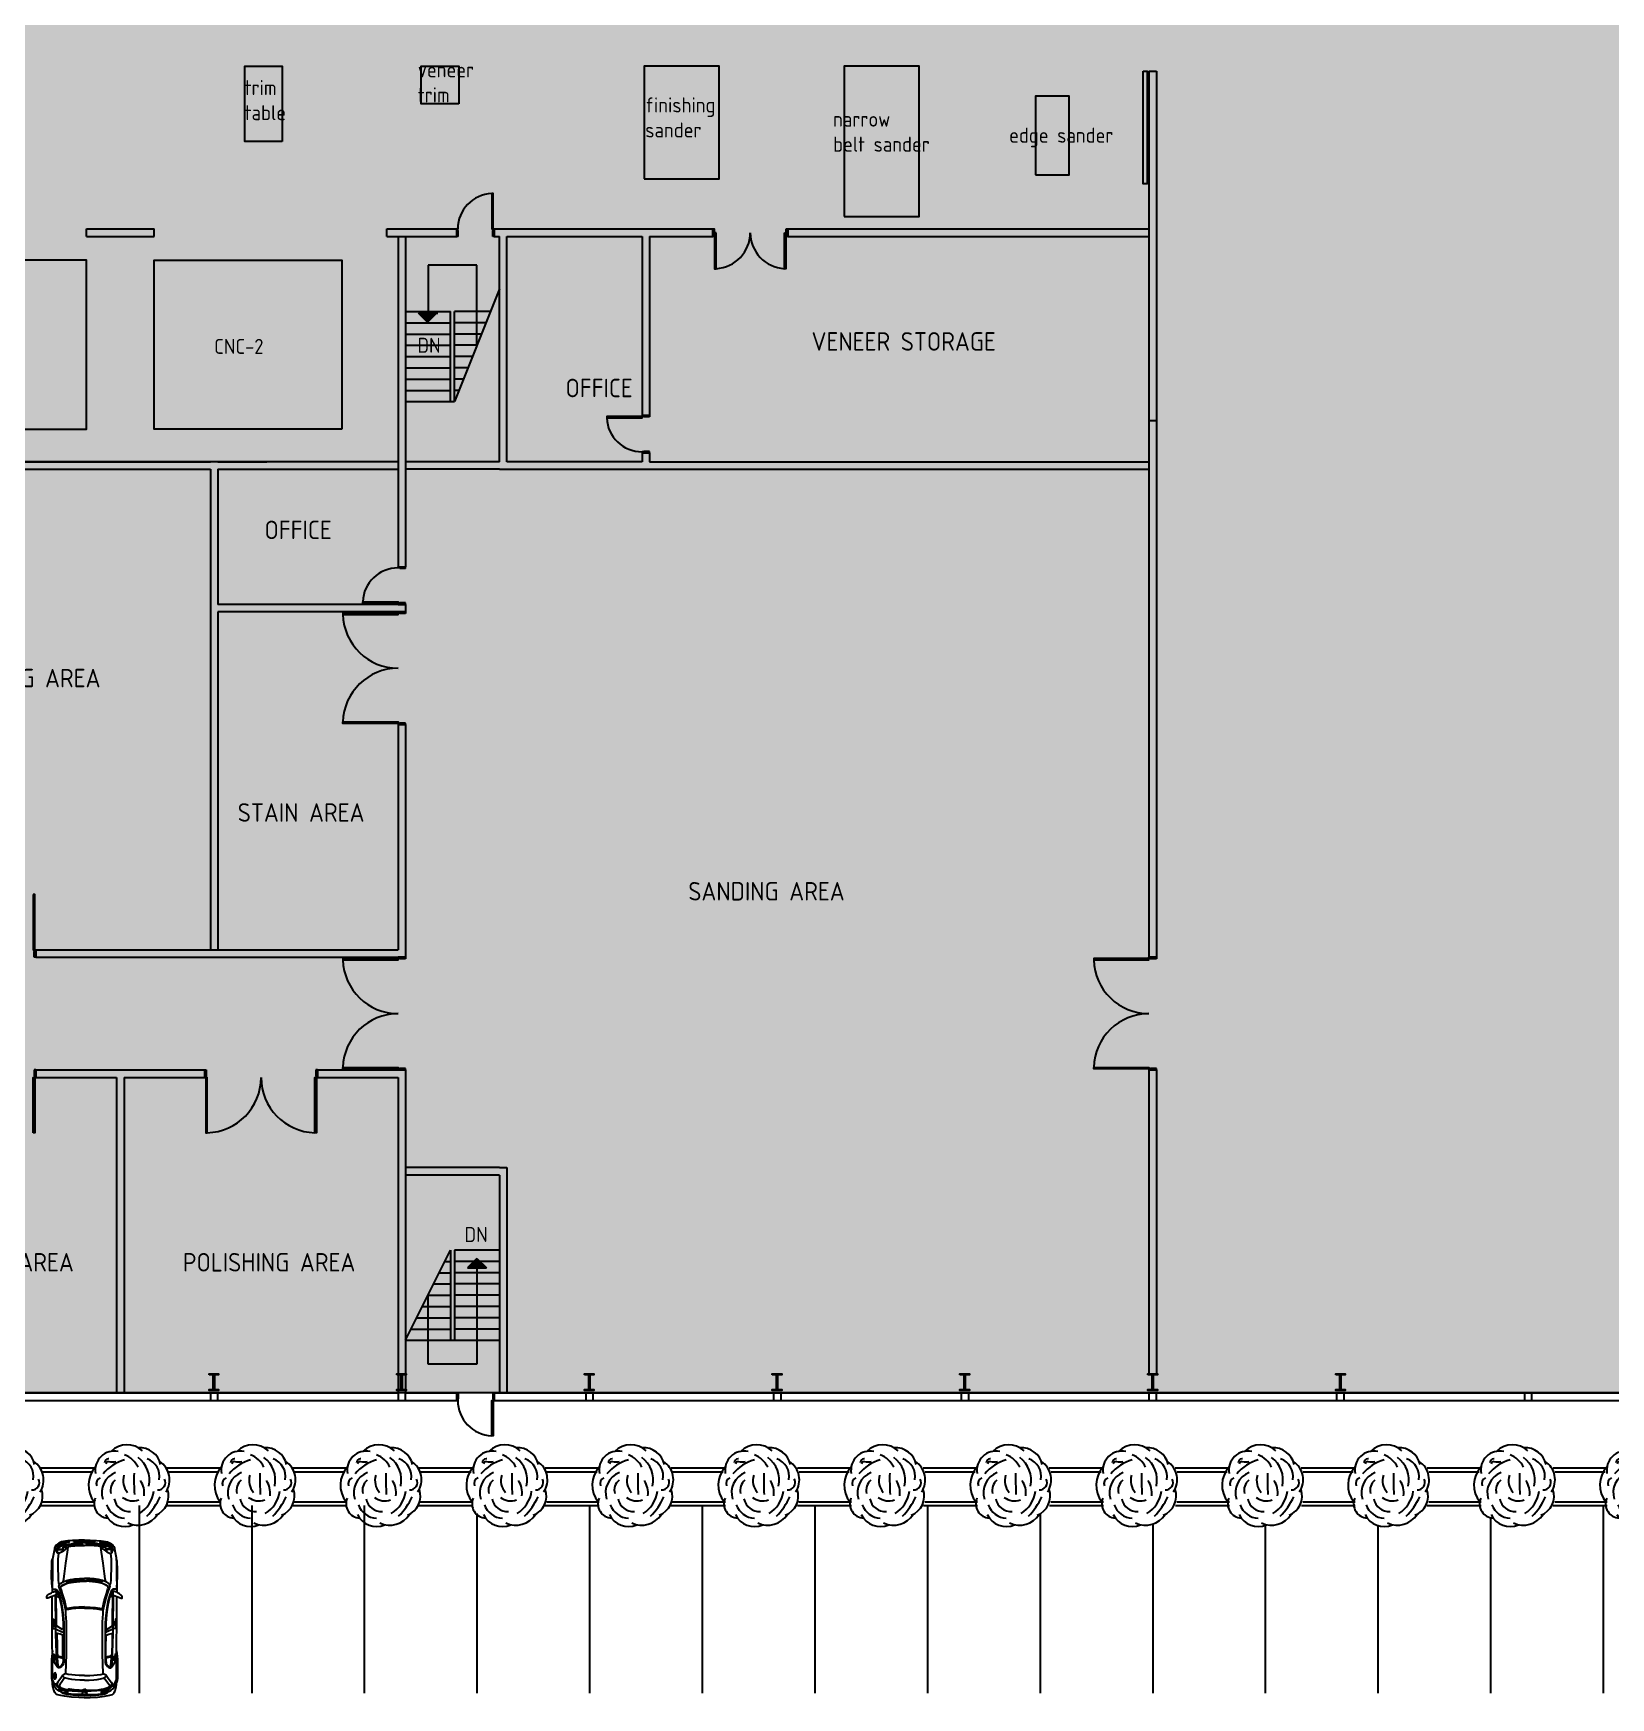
# Model space of a CAD drawing. Header units: inches. Extents: x 527079 to 698187, y -115864 to 63842.
# Drawn here: x 573269 to 615288, y -24016 to 20313 of the extents above; entities that cross this region are included whole.
import ezdxf

# ---------------------------------------------------------------- set-up
doc = ezdxf.new("R2010")
doc.units = ezdxf.units.IN
doc.header["$LTSCALE"] = 8
doc.header["$MEASUREMENT"] = 0
for name, color, linetype in [('doors_windows', 250, 'Continuous'), ('floor', 177, 'Continuous'), ('furn_eq', 34, 'Continuous'), ('hatch', 8, 'Continuous'), ('txt', 7, 'Continuous'), ('walls', 5, 'Continuous')]:
    doc.layers.add(name, color=color, linetype=linetype)
doc.styles.get("Standard").update_dxf_attribs({"font": 'isocp.shx'})

# ---------------------------------------------------------------- blocks, each defined once
blk = doc.blocks.new('tr1')
at = {"color": 0}
blk.add_line((-16, 822), (3, 822), dxfattribs=at)
for centre, radius, start, end in [((845, 819), 600, 46.6838, 135.0045), ((1194, 782), 557, 11.3946, 94.7608), ((503, 747), 503, 77.4574, 190.293), ((1118, -119), 1186, 106.4938, 140.0308), ((354, 937), 107, 94.2632, 181.1622), ((347, 902), 69.6, 79.9545, 169.7705), ((354, 937), 107, 85.7368, 94.2632), ((452, 1495), 533, 259.9545, 280.0455), ((529, 518), 682, 26.4392, 68.2145), ((702, 482), 741, 347.5113, 53.8303), ((1224, 583), 487, 349.0224, 71.2841), ((1397, 487), 583, 326.3731, 56.7007), ((540, 342), 720, 137.8227, 218.0359), ((194, 384), 166, 112.2863, 201.8044), ((741, 147), 567, 110.6536, 197.9487), ((767, 207), 361, 130.6605, 193.3151), ((1209, 464), 468, 162.2829, 222.0712), ((8109, 491), 7079, 178.6312, 183.1885), ((699, 138), 606, 352.8007, 32.6291), ((1676, 415), 194, 264.653, 28.7722), ((353, -150), 383, 157.0175, 266.7561), ((1000, 376), 450, 232.9169, 290.4966), ((738, 291), 828, 301.8489, 352.7422), ((32, 823), 1871, 315.711, 335.0789), ((1400, 56), 553, 291.5374, 18.9379), ((777, -201), 556, 205.4352, 294.1435), ((812, 7), 545, 199.8689, 266.8531), ((913, 56), 415, 190.3763, 274.0623), ((1138, -108), 615, 244.2135, 328.1095)]:
    blk.add_arc(centre, radius, start, end, dxfattribs=at)

msp = doc.modelspace()

# ---------------------------------------------------------------- hatches: boundary and pattern name
msp.add_hatch(color=256).paths.add_polyline_path([(585087, -12316), (584833, -12570), (585341, -12570)])
at = {"layer": 'hatch'}
h = msp.add_hatch(color=254, dxfattribs=at)
h.dxf.hatch_style = 1
h.paths.add_polyline_path([(533187, 49003), (697987, 49003), (697987, -21797), (623187, -21797), (623187, -15897), (553187, -15897), (553187, -10747), (533187, -10747)])
at = {"layer": 'walls', "true_color": 0x000000}
msp.add_hatch(color=18, dxfattribs=at).paths.add_polyline_path([(584041, 12857), (583533, 12857), (583787, 12603)])

# ---------------------------------------------------------------- linework, layer by layer
at = {"ltscale": 10}
for p, q in [((583187, -14497), (584387, -12097)), ((584237, -12397), (584387, -12397)), ((584387, -12097), (584387, -14497)), ((584487, -12097), (584487, -14497)), ((585687, -12097), (584487, -12097)), ((585687, -12397), (584487, -12397)), ((584087, -12697), (584387, -12697)), ((585687, -12697), (584487, -12697)), ((583787, -13297), (584387, -13297)), ((583937, -12997), (584387, -12997)), ((585687, -12997), (584487, -12997)), ((585687, -13297), (584487, -13297)), ((583637, -13597), (584387, -13597)), ((585687, -13597), (584487, -13597)), ((583487, -13897), (584387, -13897)), ((585687, -13897), (584487, -13897)), ((583187, -14497), (585687, -14497)), ((583337, -14197), (584387, -14197)), ((585687, -14197), (584487, -14197))]:
    msp.add_line(p, q, dxfattribs=at)
for p, q in [((585087, -12316), (584833, -12570)), ((585087, -12316), (585341, -12570)), ((584833, -12570), (585341, -12570)), ((585087, -12570), (585087, -15132)), ((583787, -15132), (583787, -13297)), ((585087, -15132), (583787, -15132)), ((603087, -19403), (603087, -23897)), ((573920, -20057), (574041, -20057)), ((575347, -20057), (575226, -20057))]:
    msp.add_line(p, q)
at = {"color": 0}
for p, q in [((573453, -17897), (574907, -17897)), ((573504, -17997), (574837, -17997)), ((576808, -17897), (578271, -17897)), ((576860, -17997), (578202, -17997)), ((580173, -17897), (581636, -17897)), ((580224, -17997), (581566, -17997)), ((583537, -17897), (585000, -17897)), ((583589, -17997), (584930, -17997)), ((586902, -17897), (588355, -17897)), ((586953, -17997), (588286, -17997)), ((590257, -17897), (591720, -17897)), ((590308, -17997), (591650, -17997)), ((593622, -17897), (595075, -17897)), ((593673, -17997), (595006, -17997)), ((596977, -17897), (598431, -17897)), ((597028, -17997), (598361, -17997)), ((600333, -17897), (601786, -17897)), ((600384, -17997), (601717, -17997)), ((603688, -17897), (605142, -17897)), ((603739, -17997), (605072, -17997)), ((607044, -17897), (608497, -17897)), ((607095, -17997), (608428, -17997)), ((610399, -17897), (611853, -17897)), ((610450, -17997), (611783, -17997)), ((613755, -17897), (615208, -17897)), ((613806, -17997), (615139, -17997)), ((573456, -18897), (574894, -18897)), ((573496, -18797), (574894, -18797)), ((576087, -18897), (576087, -23897)), ((576812, -18897), (578258, -18897)), ((576852, -18797), (578258, -18797)), ((579087, -18897), (579087, -23897)), ((580176, -18897), (581622, -18897)), ((580216, -18797), (581623, -18797)), ((582087, -18897), (582087, -23897)), ((583541, -18897), (584987, -18897)), ((583580, -18797), (584987, -18797)), ((586905, -18897), (588342, -18897)), ((586945, -18797), (588343, -18797)), ((588087, -18897), (588087, -23897)), ((590260, -18897), (591707, -18897)), ((590300, -18797), (591707, -18797)), ((591087, -18897), (591087, -23897)), ((593625, -18897), (595062, -18897)), ((593665, -18797), (595062, -18797)), ((594087, -18897), (594087, -23897)), ((596980, -18897), (598418, -18897)), ((597020, -18797), (598418, -18797)), ((597087, -18897), (597087, -23897)), ((600336, -18897), (601773, -18897)), ((600376, -18797), (601773, -18797)), ((603691, -18897), (605129, -18897)), ((603731, -18797), (605129, -18797)), ((607047, -18897), (608484, -18897)), ((607087, -18797), (608484, -18797)), ((610402, -18897), (611840, -18897)), ((610442, -18797), (611840, -18797)), ((613758, -18897), (615195, -18897)), ((613798, -18797), (615195, -18797)), ((615087, -18897), (615087, -23897)), ((585087, -19111), (585087, -23897)), ((600087, -19140), (600087, -23897)), ((606087, -19434), (606087, -23897)), ((609087, -19418), (609087, -23897)), ((612087, -19208), (612087, -23897))]:
    msp.add_line(p, q, dxfattribs=at)
for points in [[(574633, -19816), (574479, -19818), (574310, -19825), (574190, -19834), (574126, -19845), (574025, -19867), (573951, -19901), (573911, -19926), (573875, -19956), (573850, -19991), (573838, -20029), (573824, -20108), (573794, -20277), (573785, -20322), (573783, -20412), (573780, -20765), (573773, -21077), (573774, -21207)], [(574200, -19992), (574131, -20058), (574075, -20105), (574039, -20131), (574004, -20150), (573969, -20162), (573941, -20168), (573918, -20162), (573901, -20147), (573887, -20117), (573877, -20091), (573874, -20073), (573882, -20058), (573898, -20034), (573918, -20013), (573945, -19992), (573973, -19974), (574005, -19960), (574043, -19948), (574088, -19938), (574114, -19935), (574155, -19933), (574190, -19934), (574203, -19938), (574208, -19957), (574205, -19980), (574200, -19992)], [(574203, -19938), (574222, -19930), (574256, -19923), (574285, -19921), (574308, -19907), (574346, -19898), (574417, -19888), (574531, -19886), (574633, -19882)], [(574549, -19937), (574438, -19941), (574355, -19947), (574264, -19954), (574220, -19959)], [(574546, -19913), (574416, -19914), (574327, -19921), (574301, -19924)], [(574340, -19824), (574341, -19839), (574344, -19844), (574349, -19849), (574360, -19851), (574392, -19849), (574464, -19848), (574544, -19847), (574633, -19847)], [(574633, -19816), (574787, -19818), (574957, -19825), (575077, -19834), (575141, -19845), (575242, -19867), (575316, -19901), (575355, -19926), (575392, -19956), (575417, -19991), (575429, -20029), (575442, -20108), (575473, -20277), (575481, -20322), (575484, -20412), (575487, -20765), (575494, -21077), (575493, -21207)], [(574927, -19824), (574926, -19839), (574923, -19844), (574918, -19849), (574907, -19851), (574875, -19849), (574802, -19848), (574722, -19847), (574633, -19847)], [(575064, -19938), (575045, -19930), (575011, -19923), (574982, -19921), (574958, -19907), (574921, -19898), (574849, -19888), (574736, -19886), (574633, -19882)], [(574717, -19937), (574829, -19941), (574912, -19947), (575002, -19954), (575047, -19959)], [(574721, -19913), (574851, -19914), (574939, -19921), (574965, -19924)], [(575067, -19992), (575135, -20058), (575192, -20105), (575228, -20131), (575263, -20150), (575298, -20162), (575326, -20168), (575349, -20162), (575366, -20147), (575380, -20117), (575390, -20091), (575393, -20073), (575385, -20058), (575369, -20034), (575349, -20013), (575322, -19992), (575294, -19974), (575262, -19960), (575224, -19948), (575179, -19938), (575152, -19935), (575111, -19933), (575077, -19934), (575064, -19938), (575059, -19957), (575062, -19980), (575067, -19992)], [(573773, -21077), (573760, -20937), (573754, -20816), (573756, -20669), (573759, -20550), (573762, -20451), (573765, -20379), (573768, -20353), (573772, -20340), (573779, -20324), (573785, -20322)], [(574208, -19957), (574165, -19955), (574106, -19959), (574064, -19964), (574022, -19976), (573990, -19990), (573949, -20014), (573927, -20035), (573903, -20063), (573885, -20088), (573880, -20100)], [(573911, -20065), (573920, -20057)], [(573911, -20128), (573911, -20065), (574050, -20065), (574050, -20101)], [(573941, -20168), (573926, -20322), (573923, -20395), (573923, -20629), (573929, -20721), (573935, -20877), (573943, -20965), (573947, -20980), (573961, -21000), (573965, -21004)], [(574050, -20065), (574041, -20057)], [(574061, -20008), (574070, -19999)], [(574061, -20071), (574061, -20008), (574163, -20008), (574163, -20016)], [(574064, -20927), (574080, -20850), (574102, -20716), (574122, -20571), (574140, -20432), (574177, -20136), (574197, -20010), (574200, -19992), (574272, -19983), (574378, -19975), (574513, -19966), (574572, -19964)], [(574163, -20008), (574154, -19999), (574070, -19999)], [(574572, -19964), (574633, -19964)], [(574695, -19964), (574633, -19964)], [(575203, -20927), (575187, -20850), (575165, -20716), (575144, -20571), (575127, -20432), (575090, -20136), (575070, -20010), (575067, -19992), (574995, -19983), (574888, -19975), (574753, -19966), (574695, -19964)], [(575059, -19957), (575102, -19955), (575161, -19959), (575203, -19964), (575245, -19976), (575277, -19990), (575318, -20014), (575340, -20035), (575364, -20063), (575382, -20088), (575387, -20100)], [(575104, -20008), (575113, -19999), (575197, -19999)], [(575206, -20071), (575206, -20008), (575104, -20008), (575104, -20016)], [(575206, -20008), (575197, -19999)], [(575217, -20065), (575226, -20057)], [(575356, -20128), (575356, -20065), (575217, -20065), (575217, -20101)], [(575326, -20168), (575341, -20322), (575344, -20395), (575344, -20629), (575338, -20721), (575332, -20877), (575324, -20965), (575320, -20980), (575306, -21000), (575302, -21004)], [(575356, -20065), (575347, -20057)], [(575494, -21077), (575507, -20937), (575513, -20816), (575511, -20669), (575508, -20550), (575505, -20451), (575501, -20379), (575499, -20353), (575495, -20340), (575488, -20324), (575481, -20322)], [(573773, -21320), (573657, -21362), (573641, -21365), (573632, -21362), (573631, -21350), (573631, -21319), (573635, -21302), (573652, -21281), (573702, -21247), (573754, -21218), (573774, -21207), (573805, -21193), (573835, -21185), (573860, -21183), (573873, -21188), (573879, -21206), (573880, -21236), (573877, -21264), (573866, -21283), (573862, -21287), (573773, -21320)], [(573773, -21137), (573796, -21128), (573811, -21125), (573839, -21125), (573863, -21127), (573887, -21134), (573904, -21150), (573926, -21177), (573963, -21272), (574003, -21419), (574041, -21619), (574069, -21828), (574080, -22024), (574083, -22637), (574081, -23066), (574073, -23114), (574052, -23147), (574017, -23186), (573982, -23215), (573958, -23222), (573943, -23221), (573927, -23215), (573903, -23189), (573870, -23141), (573837, -23087), (573827, -23069)], [(573877, -21201), (573896, -21207), (573914, -21220), (573925, -21246), (573925, -21267), (573920, -21279), (573914, -21283), (573898, -21284), (573867, -21281)], [(573879, -21202), (573879, -21150), (573900, -21168), (573915, -21195), (573929, -21230), (573950, -21294), (573966, -21350)], [(574633, -23427), (574494, -23425), (574388, -23417), (574292, -23406), (574198, -23395), (574137, -23382), (574146, -23107), (574155, -22865), (574155, -22430), (574152, -22163), (574152, -21995), (574148, -21889), (574139, -21780), (574133, -21690), (574119, -21616), (574082, -21458), (574041, -21303), (574004, -21194), (573971, -21096), (573956, -21068), (573954, -21045), (573956, -21026), (573961, -21012), (573965, -21004), (574000, -20967), (574064, -20927), (574151, -20893), (574259, -20866), (574378, -20847), (574496, -20842), (574633, -20842)], [(574633, -21599), (574481, -21604), (574344, -21615), (574236, -21630), (574189, -21639), (574167, -21641), (574157, -21638), (574151, -21631), (574147, -21612), (574107, -21438), (574051, -21246), (574024, -21153), (574007, -21108), (574004, -21087), (574004, -21071), (574005, -21061), (574008, -21054), (574013, -21047), (574034, -21033), (574074, -21009), (574102, -20997), (574153, -20977), (574226, -20956), (574339, -20935), (574507, -20917), (574603, -20910), (574633, -20910)], [(574210, -20942), (574258, -20924), (574326, -20904), (574366, -20895), (574405, -20889), (574420, -20889), (574424, -20893), (574425, -20899), (574424, -20906), (574418, -20909), (574390, -20913), (574336, -20924), (574281, -20938), (574236, -20951), (574200, -20962), (574133, -20994), (574031, -21045), (574023, -21045), (574019, -21041), (574019, -21033), (574025, -21024), (574042, -21014), (574088, -20993), (574132, -20974), (574178, -20955)], [(574558, -20849), (574533, -20861), (574474, -20866), (574422, -20872), (574330, -20883), (574245, -20909), (574216, -20924), (574210, -20942), (574208, -20947), (574178, -20955), (574172, -20952), (574173, -20938), (574182, -20924), (574224, -20908), (574326, -20876), (574418, -20862), (574487, -20852)], [(574557, -20920), (574520, -20919), (574489, -20920), (574480, -20921), (574475, -20920), (574472, -20917), (574470, -20911), (574469, -20904), (574470, -20896), (574478, -20892), (574515, -20892), (574612, -20890), (574687, -20891), (574707, -20890)], [(574744, -20890), (574798, -20892), (574876, -20897), (574930, -20904), (574948, -20908), (574951, -20913), (574952, -20918), (574950, -20922), (574946, -20925), (574922, -20924), (574858, -20919), (574802, -20918), (574746, -20916), (574689, -20918), (574619, -20919), (574557, -20920)], [(574633, -23427), (574773, -23425), (574878, -23417), (574975, -23406), (575069, -23395), (575130, -23382), (575121, -23107), (575111, -22865), (575111, -22430), (575115, -22163), (575115, -21995), (575119, -21889), (575128, -21780), (575133, -21690), (575148, -21616), (575185, -21458), (575226, -21303), (575263, -21194), (575296, -21096), (575311, -21068), (575313, -21045), (575311, -21026), (575305, -21012), (575302, -21004), (575266, -20967), (575203, -20927), (575116, -20893), (575007, -20866), (574889, -20847), (574771, -20842), (574633, -20842)], [(574633, -21599), (574785, -21604), (574923, -21615), (575031, -21630), (575078, -21639), (575099, -21641), (575109, -21638), (575116, -21631), (575120, -21612), (575160, -21438), (575216, -21246), (575243, -21153), (575259, -21108), (575262, -21087), (575263, -21071), (575262, -21061), (575259, -21054), (575254, -21047), (575233, -21033), (575193, -21009), (575165, -20997), (575114, -20977), (575041, -20956), (574928, -20935), (574760, -20917), (574664, -20910), (574633, -20910)], [(575099, -20919), (575061, -20904), (575006, -20891), (574909, -20873), (574841, -20866), (574788, -20866), (574711, -20867), (574706, -20873), (574703, -20884), (574707, -20890), (574744, -20890), (574746, -20886), (574751, -20883), (574767, -20882), (574812, -20882), (574874, -20885), (574963, -20896), (575042, -20910), (575082, -20921), (575094, -20923), (575099, -20923), (575100, -20921), (575099, -20919)], [(575494, -21137), (575471, -21128), (575456, -21125), (575428, -21125), (575404, -21127), (575380, -21134), (575363, -21150), (575340, -21177), (575304, -21272), (575264, -21419), (575226, -21619), (575198, -21828), (575187, -22024), (575184, -22637), (575185, -23066), (575194, -23114), (575215, -23147), (575250, -23186), (575284, -23215), (575309, -23222), (575324, -23221), (575340, -23215), (575364, -23189), (575397, -23141), (575430, -23087), (575440, -23069)], [(575388, -21202), (575388, -21150), (575367, -21168), (575352, -21195), (575338, -21230), (575317, -21294), (575301, -21350)], [(575389, -21201), (575371, -21207), (575353, -21220), (575342, -21246), (575342, -21267), (575347, -21279), (575353, -21283), (575369, -21284), (575400, -21281)], [(575493, -21320), (575610, -21362), (575626, -21365), (575634, -21362), (575636, -21350), (575636, -21319), (575632, -21302), (575614, -21281), (575565, -21247), (575513, -21218), (575493, -21207), (575462, -21193), (575431, -21185), (575407, -21183), (575394, -21188), (575388, -21206), (575386, -21236), (575390, -21264), (575401, -21283), (575405, -21287), (575493, -21320)], [(573776, -21955), (573776, -21631), (573773, -21320)], [(573915, -23202), (573905, -23152), (573898, -23079), (573892, -23006), (573884, -22811), (573877, -22579), (573871, -22318), (573869, -22143), (573862, -21287), (573862, -21287), (573862, -21287)], [(573879, -21306), (573879, -21282)], [(574633, -21628), (574514, -21629), (574402, -21640), (574300, -21651), (574210, -21665), (574146, -21677), (574132, -21682)], [(574633, -21628), (574753, -21629), (574865, -21640), (574966, -21651), (575057, -21665), (575121, -21677), (575135, -21682)], [(575352, -23202), (575362, -23152), (575369, -23079), (575375, -23006), (575383, -22811), (575390, -22579), (575396, -22318), (575398, -22143), (575405, -21287), (575405, -21287), (575405, -21287)], [(575387, -21306), (575388, -21282)], [(575491, -21955), (575491, -21631), (575493, -21320)], [(574633, -24016), (574485, -24013), (574285, -24000), (574100, -23978), (573961, -23952), (573890, -23931), (573869, -23913), (573845, -23881), (573821, -23831), (573803, -23762), (573784, -23662), (573782, -23578), (573782, -23525), (573782, -23327), (573779, -22940), (573776, -22526), (573776, -22102)], [(573810, -22097), (573818, -22086), (573825, -22076), (573826, -21983), (573817, -21973), (573803, -21964)], [(574633, -24016), (574782, -24013), (574982, -24000), (575166, -23978), (575306, -23952), (575377, -23931), (575398, -23913), (575422, -23881), (575446, -23831), (575464, -23762), (575483, -23662), (575485, -23578), (575485, -23525), (575485, -23327), (575488, -22940), (575490, -22526), (575491, -22102)], [(575456, -22097), (575448, -22086), (575442, -22076), (575440, -21983), (575450, -21973), (575464, -21964)], [(573776, -22169), (573829, -22172), (573861, -22181), (573910, -22206), (574055, -22273), (574081, -22285)], [(575491, -22169), (575438, -22172), (575406, -22181), (575357, -22206), (575211, -22273), (575186, -22285)], [(573778, -22763), (573762, -22910), (573758, -23010), (573756, -23265), (573755, -23419), (573758, -23504), (573766, -23555), (573781, -23611), (573783, -23617)], [(573828, -23031), (573835, -23021), (573842, -23010), (573841, -22917), (573832, -22907), (573818, -22898)], [(575439, -23031), (575431, -23021), (575425, -23010), (575425, -22917), (575435, -22907), (575449, -22898)], [(575489, -22763), (575505, -22910), (575509, -23010), (575511, -23265), (575511, -23419), (575509, -23504), (575501, -23555), (575486, -23611), (575484, -23617)], [(574137, -23382), (574120, -23381), (574103, -23385), (574081, -23395), (574060, -23412), (574037, -23441), (574000, -23494), (573924, -23603), (573893, -23647), (573906, -23670), (573930, -23706), (573960, -23739), (573997, -23766), (574059, -23791), (574134, -23812), (574187, -23822), (574305, -23834), (574457, -23845), (574633, -23849)], [(574105, -23482), (574008, -23621), (573977, -23663), (573969, -23679), (573967, -23693), (573968, -23706), (573969, -23714), (573975, -23721), (573993, -23737), (574012, -23749), (574061, -23769), (574115, -23786), (574189, -23800), (574278, -23811), (574414, -23821), (574561, -23823), (574583, -23821), (574589, -23817), (574593, -23810), (574599, -23801), (574606, -23796), (574618, -23793), (574633, -23793)], [(574633, -23549), (574506, -23544), (574387, -23538), (574292, -23528), (574205, -23514), (574133, -23494), (574105, -23482), (574084, -23469), (574071, -23456), (574060, -23443), (574048, -23427)], [(575130, -23382), (575147, -23381), (575163, -23385), (575186, -23395), (575207, -23412), (575230, -23441), (575267, -23494), (575343, -23603), (575374, -23647), (575361, -23670), (575337, -23706), (575307, -23739), (575269, -23766), (575208, -23791), (575133, -23812), (575080, -23822), (574961, -23834), (574809, -23845), (574633, -23849)], [(574633, -23549), (574761, -23544), (574880, -23538), (574975, -23528), (575062, -23514), (575134, -23494), (575161, -23482), (575183, -23469), (575196, -23456), (575207, -23443), (575218, -23427)], [(575161, -23482), (575258, -23621), (575289, -23663), (575298, -23679), (575299, -23693), (575299, -23706), (575297, -23714), (575292, -23721), (575274, -23737), (575255, -23749), (575206, -23769), (575151, -23786), (575078, -23800), (574988, -23811), (574853, -23821), (574706, -23823), (574683, -23821), (574678, -23817), (574673, -23810), (574668, -23801), (574660, -23796), (574648, -23793), (574633, -23793)], [(573893, -23647), (573879, -23657), (573864, -23660), (573852, -23657), (573835, -23643), (573816, -23613), (573808, -23594), (573782, -23530)], [(574633, -23956), (574470, -23956), (574321, -23946), (574168, -23931), (574093, -23915), (574051, -23898), (574035, -23888), (574023, -23875), (574023, -23858), (573966, -23837), (573924, -23813), (573881, -23776), (573847, -23732), (573822, -23682), (573810, -23628), (573808, -23594)], [(574023, -23858), (574085, -23875), (574119, -23881), (574155, -23886), (574169, -23887), (574180, -23884), (574185, -23881), (574187, -23874), (574185, -23865), (574174, -23854), (574161, -23849), (574133, -23840), (574085, -23824), (574039, -23813), (573990, -23794), (573955, -23771), (573928, -23744), (573900, -23711), (573883, -23682), (573875, -23658)], [(574633, -23934), (574444, -23932), (574277, -23919), (574143, -23902), (574068, -23889), (574045, -23884), (574034, -23876), (574023, -23858)], [(574617, -23802), (574645, -23802), (574648, -23804), (574648, -23818), (574643, -23831), (574635, -23835), (574620, -23838), (574585, -23838), (574479, -23833), (574332, -23815), (574215, -23790), (574213, -23788), (574212, -23783), (574213, -23779), (574216, -23777), (574230, -23778), (574362, -23798), (574487, -23808), (574565, -23812), (574605, -23814), (574612, -23813), (574615, -23808), (574616, -23804), (574617, -23802)], [(574633, -23956), (574797, -23956), (574945, -23946), (575098, -23931), (575174, -23915), (575216, -23898), (575231, -23888), (575244, -23875), (575244, -23858), (575301, -23837), (575343, -23813), (575386, -23776), (575420, -23732), (575445, -23682), (575457, -23628), (575459, -23594)], [(574633, -23934), (574823, -23932), (574990, -23919), (575124, -23902), (575199, -23889), (575222, -23884), (575232, -23876), (575244, -23858)], [(575244, -23858), (575182, -23875), (575148, -23881), (575112, -23886), (575098, -23887), (575087, -23884), (575082, -23881), (575080, -23874), (575082, -23865), (575093, -23854), (575106, -23849), (575134, -23840), (575181, -23824), (575228, -23813), (575277, -23794), (575312, -23771), (575339, -23744), (575367, -23711), (575384, -23682), (575392, -23658)], [(575374, -23647), (575388, -23657), (575402, -23660), (575415, -23657), (575432, -23643), (575450, -23613), (575459, -23594), (575485, -23530)]]:
    msp.add_lwpolyline(points)
for points in [[(573902, -19997), (573894, -19997), (573890, -19992), (573891, -19987), (573898, -19978), (573919, -19960), (573950, -19937), (573989, -19915), (574033, -19895), (574078, -19881), (574122, -19870), (574161, -19863), (574201, -19858), (574223, -19860), (574226, -19863), (574226, -19874), (574220, -19880), (574202, -19885), (574148, -19890), (574105, -19896), (574052, -19910), (574006, -19929), (573973, -19946), (573951, -19959), (573935, -19971), (573922, -19983), (573910, -19994)], [(575365, -19997), (575373, -19997), (575377, -19992), (575376, -19987), (575368, -19978), (575348, -19960), (575317, -19937), (575277, -19915), (575234, -19895), (575189, -19881), (575144, -19870), (575106, -19863), (575065, -19858), (575044, -19860), (575040, -19863), (575040, -19874), (575047, -19880), (575065, -19885), (575119, -19890), (575162, -19896), (575214, -19910), (575261, -19929), (575293, -19946), (575316, -19959), (575332, -19971), (575345, -19983), (575357, -19994)], [(574060, -22210), (573891, -22105), (573885, -21798), (573879, -21474), (573879, -21306), (573966, -21350), (573978, -21388), (574011, -21551), (574039, -21730), (574058, -21905), (574062, -22048), (574063, -22184)], [(575207, -22210), (575376, -22105), (575382, -21798), (575387, -21474), (575387, -21306), (575301, -21350), (575289, -21388), (575255, -21551), (575228, -21730), (575209, -21905), (575205, -22048), (575203, -22184)], [(573809, -22134), (573799, -22134), (573791, -22130), (573784, -22117), (573776, -22101), (573774, -22085), (573776, -21956), (573779, -21945), (573784, -21935), (573792, -21926), (573802, -21922), (573806, -21922), (573807, -21928), (573806, -21961), (573803, -21964), (573798, -21964), (573796, -22091), (573799, -22095), (573805, -22097), (573810, -22097), (573811, -22100), (573810, -22131)], [(575458, -22134), (575468, -22134), (575476, -22130), (575483, -22117), (575491, -22101), (575493, -22085), (575491, -21956), (575488, -21945), (575483, -21935), (575475, -21926), (575464, -21922), (575461, -21922), (575460, -21928), (575461, -21961), (575464, -21964), (575468, -21964), (575470, -22091), (575468, -22095), (575462, -22097), (575456, -22097), (575455, -22100), (575457, -22131)], [(573912, -22898), (574060, -22934), (574060, -22652), (574060, -22383), (574060, -22357), (574056, -22348), (573988, -22327), (573916, -22305), (573895, -22302), (573897, -22366), (573901, -22566), (573908, -22824), (573910, -22875)], [(575354, -22898), (575206, -22934), (575206, -22652), (575207, -22383), (575207, -22357), (575211, -22348), (575279, -22327), (575350, -22305), (575371, -22302), (575370, -22366), (575366, -22566), (575359, -22824), (575356, -22875)], [(573827, -23069), (573816, -23068), (573808, -23064), (573801, -23052), (573793, -23036), (573791, -23020), (573790, -22891), (573793, -22880), (573798, -22869), (573806, -22861), (573816, -22856), (573820, -22856), (573821, -22863), (573821, -22896), (573818, -22898), (573813, -22899), (573813, -23026), (573816, -23030), (573822, -23032), (573828, -23031), (573829, -23035), (573828, -23066)], [(573915, -22926), (574060, -22962), (574061, -23026), (574060, -23074), (574053, -23107), (574037, -23131), (574009, -23163), (573987, -23183), (573972, -23196), (573958, -23200), (573947, -23200), (573937, -23194), (573931, -23181), (573928, -23153), (573921, -23061), (573916, -22958)], [(575352, -22926), (575206, -22962), (575205, -23026), (575207, -23074), (575214, -23107), (575230, -23131), (575258, -23163), (575280, -23183), (575295, -23196), (575309, -23200), (575319, -23200), (575330, -23194), (575336, -23181), (575339, -23153), (575345, -23061), (575351, -22958)], [(575440, -23069), (575450, -23068), (575458, -23064), (575466, -23052), (575474, -23036), (575476, -23020), (575476, -22891), (575474, -22880), (575469, -22869), (575461, -22861), (575450, -22856), (575447, -22856), (575446, -22863), (575446, -22896), (575449, -22898), (575454, -22899), (575453, -23026), (575450, -23030), (575445, -23032), (575439, -23031), (575438, -23035), (575439, -23066)]]:
    msp.add_lwpolyline(points, close=True)
for centre, major_axis, ratio, start_param, end_param in [((574633, -19921), (-66.4, 0), 0.552154, 4.712389, 7.853982), ((574633, -23893), (-65.7, -1.1), 0.496054, 4.704136, 7.845729)]:
    msp.add_ellipse(centre, major_axis=major_axis, ratio=ratio, start_param=start_param, end_param=end_param)
at = {"extrusion": (0, 0, -1)}
for centre, major_axis, ratio, start_param, end_param in [((574633, -19921), (66.4, 0), 0.552154, 4.712389, 7.853982), ((574633, -23893), (65.7, -1.1), 0.496054, 4.704136, 7.845729)]:
    msp.add_ellipse(centre, major_axis=major_axis, ratio=ratio, start_param=start_param, end_param=end_param, dxfattribs=at)
msp.add_ellipse((573849, -23437), major_axis=(1.5, -80.5), ratio=0.375783, dxfattribs=at)
at = {"layer": 'doors_windows', "color": 4, "ltscale": 10}
for p, q in [((584576, 15103), (584548, 15103)), ((584548, 15103), (584548, 14903)), ((584576, 15060), (584576, 15103)), ((584588, 14903), (584548, 14903)), ((584588, 15060), (584576, 15060)), ((584588, 14903), (584588, 15060)), ((589530, 9166), (589487, 9166)), ((589487, 9166), (589487, 9138)), ((589687, 9138), (589487, 9138)), ((589687, 9178), (589530, 9178)), ((589530, 9178), (589530, 9166)), ((589687, 9138), (589687, 9178)), ((582987, 6075), (582987, 6103)), ((582987, 6103), (583187, 6103)), ((583030, 6075), (582987, 6075)), ((583030, 6063), (583030, 6075)), ((583187, 6063), (583030, 6063)), ((583187, 6063), (583187, 6103)), ((584588, -15897), (584548, -15897)), ((584548, -16097), (584548, -15897)), ((584588, -15897), (584588, -16054)), ((584576, -16097), (584548, -16097)), ((584588, -16054), (584576, -16054)), ((584576, -16054), (584576, -16097))]:
    msp.add_line(p, q, dxfattribs=at)
at = {"layer": 'doors_windows', "color": 4}
msp.add_lwpolyline([(602837, 19303), (602937, 19303), (602937, 16303), (602837, 16303)], close=True, dxfattribs=at)
at = {"layer": 'doors_windows', "color": 4, "ltscale": 10}
for points in [[(585480, 16046), (585480, 15103), (585520, 15103), (585520, 16046)], [(585508, 14903), (585508, 15060), (585520, 15060), (585520, 15103), (585548, 15103), (585548, 14903), (585508, 14903)], [(591367, 15103), (591407, 15103), (591407, 14903), (591367, 14903)], [(593327, 15103), (593367, 15103), (593367, 14903), (593327, 14903)], [(591457, 15003), (591417, 15003), (591417, 14043), (591457, 14043)], [(593277, 15003), (593317, 15003), (593317, 14043), (593277, 14043)], [(588544, 10070), (589487, 10070), (589487, 10110), (588544, 10110)], [(589687, 10098), (589530, 10098), (589530, 10110), (589487, 10110), (589487, 10138), (589687, 10138), (589687, 10098)], [(582044, 5171), (582987, 5171), (582987, 5131), (582044, 5131)], [(583187, 5143), (583030, 5143), (583030, 5131), (582987, 5131), (582987, 5103), (583187, 5103), (583187, 5143)], [(583187, 4863), (583030, 4863), (583030, 4875), (582987, 4875), (582987, 4903), (583187, 4903), (583187, 4863)], [(581516, 4835), (582987, 4835), (582987, 4875), (581516, 4875)], [(581516, 1971), (582987, 1971), (582987, 1931), (581516, 1931)], [(583187, 1943), (583030, 1943), (583030, 1931), (582987, 1931), (582987, 1903), (583187, 1903), (583187, 1943)], [(573269, -2626), (573269, -4097), (573309, -4097), (573309, -2626)], [(573297, -4297), (573297, -4140), (573309, -4140), (573309, -4097), (573337, -4097), (573337, -4297), (573297, -4297)], [(581516, -4365), (582987, -4365), (582987, -4325), (581516, -4325)], [(583187, -4337), (583030, -4337), (583030, -4325), (582987, -4325), (582987, -4297), (583187, -4297), (583187, -4337)], [(601516, -4365), (602987, -4365), (602987, -4325), (601516, -4325)], [(603187, -4337), (603030, -4337), (603030, -4325), (602987, -4325), (602987, -4297), (603187, -4297), (603187, -4337)], [(573269, -8969), (573269, -7497), (573309, -7497), (573309, -8969)], [(573297, -7297), (573297, -7454), (573309, -7454), (573309, -7497), (573337, -7497), (573337, -7297), (573297, -7297)], [(577877, -7297), (577877, -7454), (577865, -7454), (577865, -7497), (577837, -7497), (577837, -7297), (577877, -7297)], [(577905, -8969), (577905, -7497), (577865, -7497), (577865, -8969)], [(580769, -8969), (580769, -7497), (580809, -7497), (580809, -8969)], [(580797, -7297), (580797, -7454), (580809, -7454), (580809, -7497), (580837, -7497), (580837, -7297), (580797, -7297)], [(581516, -7229), (582987, -7229), (582987, -7269), (581516, -7269)], [(583187, -7257), (583030, -7257), (583030, -7269), (582987, -7269), (582987, -7297), (583187, -7297), (583187, -7257)], [(601516, -7229), (602987, -7229), (602987, -7269), (601516, -7269)], [(603187, -7257), (603030, -7257), (603030, -7269), (602987, -7269), (602987, -7297), (603187, -7297), (603187, -7257)], [(585508, -15897), (585508, -16054), (585520, -16054), (585520, -16097), (585548, -16097), (585548, -15897), (585508, -15897)], [(585480, -17040), (585480, -16097), (585520, -16097), (585520, -17040)]]:
    msp.add_lwpolyline(points, close=True, dxfattribs=at)
for centre, radius, start, end in [((585520, 15103), 944, 92.4285, 180), ((591405, 15004), 962, 273.1226, 359.9406), ((593330, 15004), 962, 180.0594, 266.8774), ((589487, 10110), 944, 182.4285, 270), ((582987, 5131), 944, 90, 177.5715), ((582987, 4875), 1472, 181.5571, 270), ((582987, 1931), 1472, 90, 178.4429), ((582987, -4325), 1472, 181.5571, 270), ((602987, -4325), 1472, 181.5571, 270), ((582987, -7269), 1472, 90, 178.4429), ((602987, -7269), 1472, 90, 178.4429), ((577865, -7497), 1472, 271.5571, 0), ((580809, -7497), 1472, 180, 268.4429), ((585520, -16097), 944, 180, 267.5715)]:
    msp.add_arc(centre, radius, start, end, dxfattribs=at)
at = {"layer": 'floor'}
msp.add_line((583187, -4297), (582987, -4297), dxfattribs=at)
msp.add_lwpolyline([(533187, 49003), (697987, 49003), (697987, -21797), (623187, -21797), (623187, -15897), (553187, -15897), (553187, -10747), (533187, -10747), (533187, 49003)], close=True, dxfattribs=at)
at = {"layer": 'furn_eq'}
for points in [[(579900, 17434), (578900, 17434), (578900, 19434), (579900, 19434)], [(584605, 18434), (583605, 18434), (583605, 19434), (584605, 19434)], [(589543, 16434), (591543, 16434), (591543, 19434), (589543, 19434)], [(594869, 15434), (596869, 15434), (596869, 19434), (594869, 19434)], [(599964, 16540), (600864, 16540), (600864, 18640), (599964, 18640)]]:
    msp.add_lwpolyline(points, close=True, dxfattribs=at)
at = {"layer": 'furn_eq', "color": 0}
for points in [[(569687, 9769), (574687, 9769), (574687, 14269), (569687, 14269)], [(581487, 9769), (576487, 9769), (576487, 14269), (581487, 14269)]]:
    msp.add_lwpolyline(points, close=True, dxfattribs=at)
at = {"layer": 'walls'}
for p, q in [((602987, 19303), (602987, 8903)), ((602987, 19303), (603187, 19303)), ((603187, 19303), (603187, 10003)), ((574687, 15103), (576487, 15103)), ((574687, 14903), (574687, 15103)), ((576487, 14903), (576487, 15103)), ((582688, 15103), (584548, 15103)), ((582688, 14903), (582688, 15103)), ((584548, 14903), (584548, 15103)), ((585548, 15103), (591367, 15103)), ((585548, 14903), (585548, 15103)), ((591367, 15103), (591367, 14903)), ((593367, 15103), (602987, 15103)), ((593367, 14903), (593367, 15103)), ((574687, 14903), (576487, 14903)), ((582688, 14903), (584548, 14903)), ((582987, 14903), (582987, 6103)), ((583187, 14903), (583187, 6103)), ((585548, 14903), (585687, 14903)), ((585687, 8903), (585687, 14903)), ((585886, 8903), (585886, 14903)), ((585886, 14903), (589487, 14903)), ((589487, 14903), (589487, 10138)), ((589687, 14903), (589687, 10138)), ((589687, 14903), (591367, 14903)), ((593367, 14903), (602987, 14903)), ((589687, 10138), (589487, 10138)), ((602987, 10003), (603187, 10003)), ((603187, 10003), (603187, -4297)), ((568187, 8903), (577987, 8903)), ((582987, 8903), (568187, 8903)), ((578187, 8903), (579487, 8903)), ((585687, 8903), (583187, 8903)), ((589487, 8903), (585886, 8903)), ((589487, 9138), (589487, 8903)), ((589487, 9138), (589687, 9138)), ((589687, 9138), (589687, 8903)), ((589687, 8903), (602987, 8903)), ((602987, 8903), (602987, -4297)), ((568187, 8703), (577987, 8703)), ((577987, 8703), (577987, -4097)), ((578187, 8703), (578187, 5103)), ((578187, 8703), (582987, 8703)), ((585687, 8703), (583187, 8703)), ((585687, 8703), (602987, 8703)), ((583187, 5103), (578187, 5103)), ((583187, 4903), (578187, 4903)), ((578187, 4903), (578187, -4097)), ((583187, 5103), (583187, 4903)), ((582987, 1903), (582987, -4097)), ((582987, 1903), (583187, 1903)), ((583187, 1903), (583187, -4297)), ((573337, -4297), (573337, -4097)), ((573337, -4097), (582987, -4097)), ((573337, -4297), (583187, -4297)), ((603187, -4297), (602987, -4297)), ((573337, -7297), (577837, -7297)), ((573337, -7297), (573337, -7497)), ((573337, -7497), (575487, -7497)), ((575487, -7497), (575487, -15897)), ((575687, -7497), (577837, -7497)), ((575687, -7497), (575687, -15897)), ((577837, -7297), (577837, -7497)), ((580837, -7297), (583187, -7297)), ((580837, -7297), (580837, -7497)), ((580837, -7497), (582987, -7497)), ((583187, -7297), (582987, -7297)), ((582987, -7497), (582987, -15897)), ((583187, -7297), (583187, -15897)), ((602987, -7297), (602987, -15387)), ((603187, -7297), (602987, -7297)), ((603187, -7297), (603187, -15387)), ((585687, -9897), (583187, -9897)), ((585687, -10097), (583187, -10097)), ((585687, -9897), (585887, -9897)), ((585687, -10097), (585687, -15897)), ((585887, -9897), (585886, -15874)), ((565087, -15897), (582987, -15897)), ((583187, -15897), (584548, -15897)), ((585548, -15897), (585548, -16097)), ((585548, -15897), (642987, -15897)), ((565087, -16097), (584548, -16097)), ((585548, -16097), (643187, -16097))]:
    msp.add_line(p, q, dxfattribs=at)
at = {"layer": 'walls', "color": 18, "true_color": 0x000000}
for p, q in [((585087, 14137), (583787, 14137)), ((583787, 14137), (583787, 12857)), ((585087, 12003), (585087, 14137)), ((583787, 12603), (583533, 12857)), ((583533, 12857), (584041, 12857))]:
    msp.add_line(p, q, dxfattribs=at)
at = {"layer": 'walls', "color": 18, "ltscale": 10, "true_color": 0x000000}
for p, q in [((585687, 13503), (584487, 10503)), ((583187, 12903), (584387, 12903)), ((584387, 10503), (584387, 12903)), ((584487, 10503), (584487, 12903)), ((585447, 12903), (584487, 12903)), ((583187, 12603), (584387, 12603)), ((585327, 12603), (584487, 12603)), ((583187, 12303), (584387, 12303)), ((583187, 12003), (584387, 12003)), ((585207, 12303), (584487, 12303)), ((585087, 12003), (584487, 12003)), ((583187, 11703), (584387, 11703)), ((584967, 11703), (584487, 11703)), ((583187, 11403), (584387, 11403)), ((583187, 11103), (584387, 11103)), ((584847, 11403), (584487, 11403)), ((584727, 11103), (584487, 11103)), ((583187, 10803), (584387, 10803)), ((584607, 10803), (584487, 10803)), ((583187, 10503), (584487, 10503))]:
    msp.add_line(p, q, dxfattribs=at)
at = {"layer": 'walls', "ltscale": 10}
for p, q in [((582987, -8877), (582987, -15897)), ((583187, -8997), (583187, -15897))]:
    msp.add_line(p, q, dxfattribs=at)
at = {"layer": 'walls'}
for points in [[(577954, -15418), (577954, -15387), (578204, -15387), (578204, -15418), (578095, -15418), (578095, -15806), (578204, -15806), (578204, -15837), (577954, -15837), (577954, -15806), (578064, -15806), (578064, -15418)], [(582954, -15418), (582954, -15387), (583204, -15387), (583204, -15418), (583095, -15418), (583095, -15806), (583204, -15806), (583204, -15837), (582954, -15837), (582954, -15806), (583064, -15806), (583064, -15418)], [(587954, -15418), (587954, -15387), (588204, -15387), (588204, -15418), (588095, -15418), (588095, -15806), (588204, -15806), (588204, -15837), (587954, -15837), (587954, -15806), (588064, -15806), (588064, -15418)], [(592954, -15418), (592954, -15387), (593204, -15387), (593204, -15418), (593095, -15418), (593095, -15806), (593204, -15806), (593204, -15837), (592954, -15837), (592954, -15806), (593064, -15806), (593064, -15418)], [(597954, -15418), (597954, -15387), (598204, -15387), (598204, -15418), (598095, -15418), (598095, -15806), (598204, -15806), (598204, -15837), (597954, -15837), (597954, -15806), (598064, -15806), (598064, -15418)], [(602962, -15418), (602962, -15387), (603212, -15387), (603212, -15418), (603103, -15418), (603103, -15806), (603212, -15806), (603212, -15837), (602962, -15837), (602962, -15806), (603071, -15806), (603071, -15418)], [(602962, -15418), (602962, -15387), (603212, -15387), (603212, -15418), (603103, -15418), (603103, -15806), (603212, -15806), (603212, -15837), (602962, -15837), (602962, -15806), (603071, -15806), (603071, -15418)], [(602962, -15418), (602962, -15387), (603212, -15387), (603212, -15418), (603103, -15418), (603103, -15806), (603212, -15806), (603212, -15837), (602962, -15837), (602962, -15806), (603071, -15806), (603071, -15418)], [(607962, -15418), (607962, -15387), (608212, -15387), (608212, -15418), (608103, -15418), (608103, -15806), (608212, -15806), (608212, -15837), (607962, -15837), (607962, -15806), (608071, -15806), (608071, -15418)], [(577987, -16097), (578187, -16097), (578187, -15897), (577987, -15897)], [(582987, -16097), (583187, -16097), (583187, -15897), (582987, -15897)], [(587987, -16097), (588187, -16097), (588187, -15897), (587987, -15897)], [(592987, -16097), (593187, -16097), (593187, -15897), (592987, -15897)], [(597987, -16097), (598187, -16097), (598187, -15897), (597987, -15897)], [(602987, -16097), (603187, -16097), (603187, -15897), (602987, -15897)], [(602987, -16097), (603187, -16097), (603187, -15897), (602987, -15897)], [(602987, -16097), (603187, -16097), (603187, -15897), (602987, -15897)], [(607987, -16097), (608187, -16097), (608187, -15897), (607987, -15897)], [(612987, -16097), (613187, -16097), (613187, -15897), (612987, -15897)]]:
    msp.add_lwpolyline(points, close=True, dxfattribs=at)

# ---------------------------------------------------------------- block references
for p in [(571565, -18699), (574920, -18699), (578275, -18699), (581630, -18699), (584985, -18699), (588340, -18699), (591695, -18699), (595050, -18699), (598405, -18699), (601760, -18699), (605115, -18699), (608470, -18699), (611825, -18699), (615180, -18699)]:
    msp.add_blockref('tr1', p)

# ---------------------------------------------------------------- texts
at = {"insert": (585064, -11679), "char_height": 400, "attachment_point": 5}
msp.add_mtext('DN', dxfattribs=at)
at = {"layer": 'txt', "color": 176}
for s, height, p in [('CNC-2', 400, (578087, 11774)), ('VENEER STORAGE', 492.19, (594000, 11860)), ('OFFICE', 492.2, (587445, 10620))]:
    msp.add_text(s, height=height, dxfattribs=at).set_placement(p)
for s, insert, char_height, attachment_point in [('trim \\Ptable', (578900, 19066), 400, 1), ('veneer\\Ptrim', (583510, 19540), 400, 1), ('finishing\\Psander', (589571, 18605), 400, 1), ('narrow\\Pbelt sander', (594574, 18226), 400, 1), ('edge sander', (599263, 17799), 400, 1), ('OFFICE', (580323, 7087), 492.2, 5), ('DRYING AREA', (573159, 3140), 492.19, 5), ('STAIN AREA', (580403, -440), 492.2, 5), ('SANDING AREA', (592800, -2538), 492.19, 5), ('POLISHING AREA', (572051, -12419), 492.19, 5), ('POLISHING AREA', (579551, -12419), 492.19, 5)]:
    msp.add_mtext(s, dxfattribs=dict(at, insert=insert, char_height=char_height, attachment_point=attachment_point))
at = {"layer": 'walls', "color": 18, "true_color": 0x000000, "insert": (583810, 12003), "char_height": 400, "attachment_point": 5}
msp.add_mtext('DN', dxfattribs=at)

doc.saveas('drawing.dxf')
